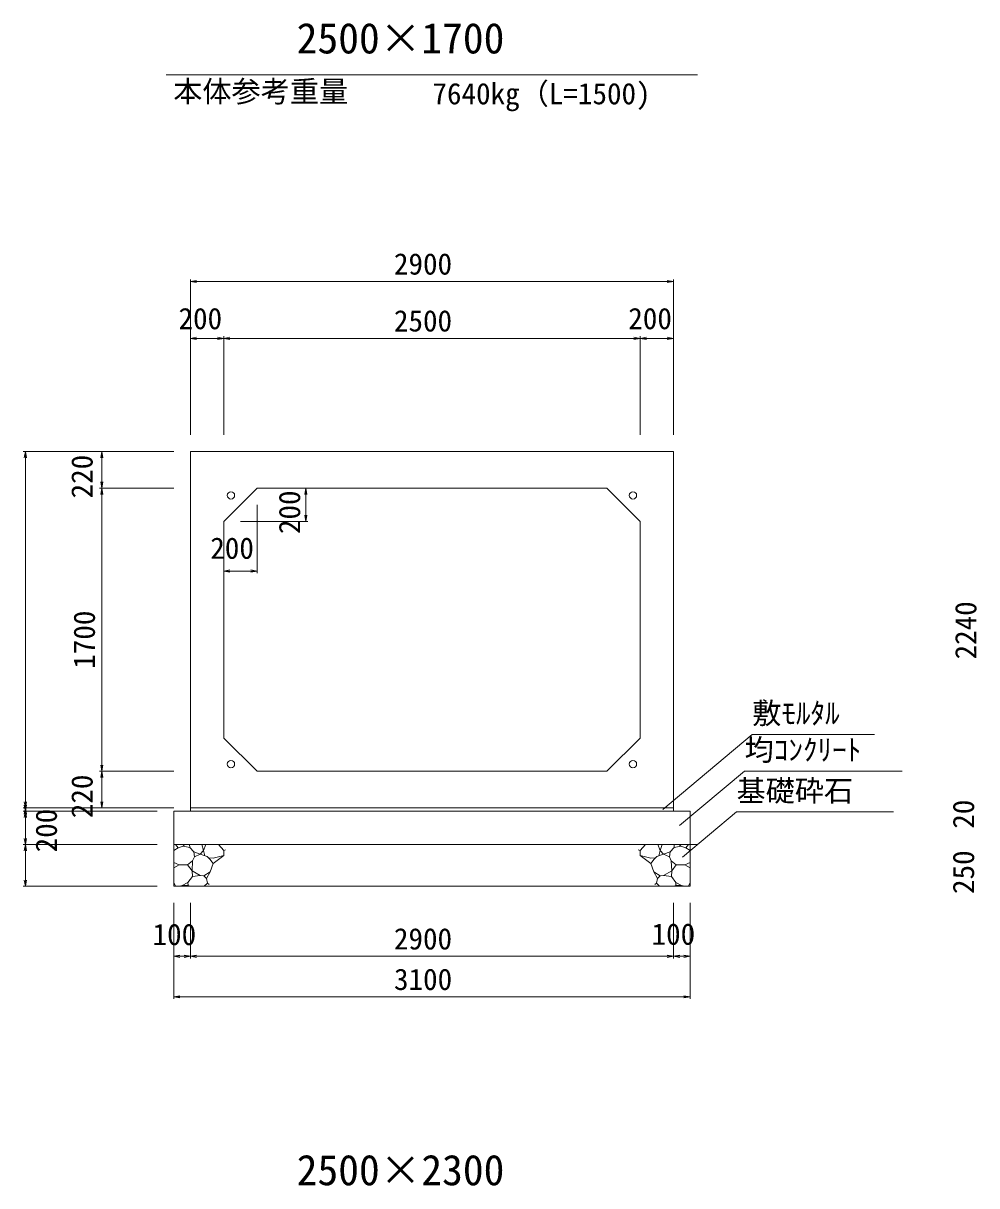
# Model space of a CAD drawing. Units: millimetres on the paper. Extents: x 0 to 841, y 0 to 594.
# Drawn here: x 176.6 to 291.1, y 297.2 to 436.7 of the extents above; entities that cross this region are included whole.
import ezdxf
from ezdxf.enums import TextEntityAlignment as Align

# ---------------------------------------------------------------- set-up
doc = ezdxf.new("R2010")
doc.units = ezdxf.units.MM
for name, color, linetype, lineweight in [('D-STR-DIM（寸法）', 7, 'Continuous', 18), ('D-STR-HTXT（旗揚げ）', 4, 'Continuous', 18), ('D-STR-STRn（構造物）', 5, 'Continuous', 18), ('D-STR（構造物外形線）', 1, 'Continuous', 18)]:
    doc.layers.add(name, color=color, linetype=linetype, lineweight=lineweight)
doc.layers.add('D-STR-TXT（文字）', color=7, linetype='Continuous')
doc.layers.add('D-TTL-FRAME（タイトル枠）', color=7, linetype='Continuous')
doc.styles.add('ＭＳ ゴシック', font='')
doc.styles.get('ＭＳ ゴシック').set_extended_font_data('MS Gothic')

msp = doc.modelspace()

# ---------------------------------------------------------------- linework, layer by layer
at = {"layer": 'D-STR-DIM（寸法）'}
for p, q in [((196.673, 387.32), (196.673, 405.994)), ((196.673, 405.744), (197.423, 405.869)), ((196.673, 405.744), (196.773, 405.744)), ((197.423, 405.619), (196.673, 405.744)), ((254.573, 405.744), (196.773, 405.744)), ((253.923, 405.869), (254.673, 405.744)), ((254.673, 405.744), (253.923, 405.619)), ((254.673, 405.744), (254.573, 405.744)), ((254.673, 387.32), (254.673, 405.994)), ((196.673, 387.32), (196.673, 399.161)), ((196.673, 398.911), (197.423, 399.036)), ((196.673, 398.911), (196.773, 398.911)), ((197.423, 398.786), (196.673, 398.911)), ((196.773, 398.911), (200.573, 398.911)), ((199.923, 399.036), (200.673, 398.911)), ((200.673, 398.911), (199.923, 398.786)), ((200.673, 398.911), (200.573, 398.911)), ((200.673, 387.32), (200.673, 399.161)), ((200.673, 387.32), (200.673, 399.161)), ((200.673, 398.911), (201.423, 399.036)), ((200.673, 398.911), (200.773, 398.911)), ((201.423, 398.786), (200.673, 398.911)), ((200.773, 398.911), (250.573, 398.911)), ((249.923, 399.036), (250.673, 398.911)), ((250.673, 398.911), (249.923, 398.786)), ((250.673, 398.911), (250.573, 398.911)), ((250.673, 387.32), (250.673, 399.161)), ((250.673, 387.32), (250.673, 399.161)), ((250.673, 398.911), (251.423, 399.036)), ((250.673, 398.911), (250.773, 398.911)), ((251.423, 398.786), (250.673, 398.911)), ((254.573, 398.911), (250.773, 398.911)), ((253.923, 399.036), (254.673, 398.911)), ((254.673, 398.911), (253.923, 398.786)), ((254.673, 398.911), (254.573, 398.911)), ((254.673, 387.32), (254.673, 399.161)), ((194.673, 385.32), (176.606, 385.32)), ((176.731, 384.57), (176.856, 385.32)), ((176.856, 385.32), (176.856, 385.22)), ((176.856, 385.32), (176.981, 384.57)), ((194.673, 385.32), (185.779, 385.32)), ((185.904, 384.57), (186.029, 385.32)), ((186.029, 385.32), (186.029, 385.22)), ((186.029, 385.32), (186.154, 384.57)), ((176.856, 385.22), (176.856, 342.62)), ((186.029, 385.22), (186.029, 381.02)), ((186.029, 380.92), (185.904, 381.67)), ((186.154, 381.67), (186.029, 380.92)), ((194.673, 380.92), (185.779, 380.92)), ((194.673, 380.92), (185.779, 380.92)), ((185.904, 380.17), (186.029, 380.92)), ((186.029, 380.92), (186.029, 381.02)), ((186.029, 380.92), (186.029, 380.82)), ((186.029, 380.92), (186.154, 380.17)), ((186.029, 347.02), (186.029, 380.82)), ((206.673, 380.92), (210.778, 380.92)), ((210.403, 380.17), (210.528, 380.92)), ((210.528, 380.92), (210.528, 380.82)), ((210.528, 380.92), (210.653, 380.17)), ((210.528, 377.02), (210.528, 380.82)), ((204.673, 378.92), (204.673, 370.721)), ((202.673, 376.92), (210.778, 376.92)), ((210.528, 376.92), (210.403, 377.67)), ((210.653, 377.67), (210.528, 376.92)), ((210.528, 376.92), (210.528, 377.02)), ((200.673, 374.92), (200.673, 370.721)), ((200.673, 370.971), (201.423, 371.096)), ((200.673, 370.971), (200.773, 370.971)), ((201.423, 370.846), (200.673, 370.971)), ((204.573, 370.971), (200.773, 370.971)), ((203.923, 371.096), (204.673, 370.971)), ((204.673, 370.971), (203.923, 370.846)), ((204.673, 370.971), (204.573, 370.971)), ((186.029, 346.92), (185.904, 347.67)), ((186.154, 347.67), (186.029, 346.92)), ((194.673, 346.92), (185.779, 346.92)), ((194.673, 346.92), (185.779, 346.92)), ((185.904, 346.17), (186.029, 346.92)), ((186.029, 346.92), (186.029, 347.02)), ((186.029, 346.92), (186.029, 346.82)), ((186.029, 346.92), (186.154, 346.17)), ((186.029, 342.62), (186.029, 346.82)), ((194.673, 342.52), (176.606, 342.52)), ((194.673, 342.52), (176.606, 342.52)), ((192.673, 342.12), (176.606, 342.12)), ((192.673, 342.12), (176.606, 342.12)), ((176.856, 342.52), (176.731, 343.27)), ((176.856, 342.12), (176.731, 342.87)), ((176.731, 341.77), (176.856, 342.52)), ((176.731, 341.37), (176.856, 342.12)), ((176.981, 343.27), (176.856, 342.52)), ((176.981, 342.87), (176.856, 342.12)), ((176.856, 342.52), (176.856, 342.62)), ((176.856, 342.52), (176.856, 342.42)), ((176.856, 342.52), (176.981, 341.77)), ((176.856, 342.42), (176.856, 342.22)), ((176.856, 342.12), (176.856, 342.22)), ((176.856, 342.12), (176.856, 342.02)), ((176.856, 342.12), (176.981, 341.37)), ((176.856, 342.02), (176.856, 338.22)), ((194.673, 342.52), (185.779, 342.52)), ((186.029, 342.52), (185.904, 343.27)), ((186.154, 343.27), (186.029, 342.52)), ((186.029, 342.52), (186.029, 342.62)), ((192.673, 338.12), (176.606, 338.12)), ((192.673, 338.12), (176.606, 338.12)), ((176.856, 338.12), (176.731, 338.87)), ((176.731, 337.37), (176.856, 338.12)), ((176.981, 338.87), (176.856, 338.12)), ((176.856, 338.12), (176.856, 338.22)), ((176.856, 338.12), (176.856, 338.02)), ((176.856, 338.12), (176.981, 337.37)), ((176.856, 338.02), (176.856, 333.22)), ((176.856, 333.12), (176.731, 333.87)), ((176.981, 333.87), (176.856, 333.12)), ((192.673, 333.12), (176.606, 333.12)), ((176.856, 333.12), (176.856, 333.22)), ((194.673, 331.12), (194.673, 319.593)), ((194.673, 331.12), (194.673, 324.457)), ((196.673, 331.12), (196.673, 324.457)), ((196.673, 331.12), (196.673, 324.457)), ((254.673, 331.12), (254.673, 324.457)), ((254.673, 331.12), (254.673, 324.457)), ((256.673, 331.12), (256.673, 324.457)), ((256.673, 331.12), (256.673, 319.593)), ((194.673, 324.707), (195.423, 324.832)), ((194.673, 324.707), (194.773, 324.707)), ((195.423, 324.582), (194.673, 324.707)), ((194.773, 324.707), (196.573, 324.707)), ((195.923, 324.832), (196.673, 324.707)), ((196.673, 324.707), (195.923, 324.582)), ((196.673, 324.707), (196.573, 324.707)), ((196.673, 324.707), (197.423, 324.832)), ((196.673, 324.707), (196.773, 324.707)), ((197.423, 324.582), (196.673, 324.707)), ((196.773, 324.707), (254.573, 324.707)), ((253.923, 324.832), (254.673, 324.707)), ((254.673, 324.707), (253.923, 324.582)), ((254.673, 324.707), (254.573, 324.707)), ((254.673, 324.707), (255.423, 324.832)), ((254.673, 324.707), (254.773, 324.707)), ((255.423, 324.582), (254.673, 324.707)), ((254.773, 324.707), (256.573, 324.707)), ((255.923, 324.832), (256.673, 324.707)), ((256.673, 324.707), (255.923, 324.582)), ((256.673, 324.707), (256.573, 324.707)), ((194.673, 319.843), (195.423, 319.968)), ((194.673, 319.843), (194.773, 319.843)), ((195.423, 319.718), (194.673, 319.843)), ((194.773, 319.843), (256.573, 319.843)), ((255.923, 319.968), (256.673, 319.843)), ((256.673, 319.843), (255.923, 319.718)), ((256.673, 319.843), (256.573, 319.843))]:
    msp.add_line(p, q, dxfattribs=at)
at = {"layer": 'D-STR-HTXT（旗揚げ）'}
for p, q in [((193.781, 430.57), (257.565, 430.57)), ((253.39, 342.331), (264.123, 351.349)), ((278.785, 351.349), (264.123, 351.349)), ((255.412, 340.397), (263.211, 346.949)), ((282.136, 346.949), (263.211, 346.949)), ((255.762, 336.602), (262.236, 342.041)), ((281.099, 342.041), (262.236, 342.041))]:
    msp.add_line(p, q, dxfattribs=at)
at = {"layer": 'D-STR-STRn（構造物）'}
for p, q in [((194.673, 342.12), (256.673, 342.12)), ((194.673, 342.12), (194.673, 333.12)), ((196.673, 342.52), (196.673, 342.12)), ((254.673, 342.52), (254.673, 342.12)), ((256.673, 342.12), (256.673, 333.12)), ((194.673, 338.12), (257.569, 338.12)), ((195.205, 337.725), (194.874, 338.12)), ((195.79, 337.913), (195.205, 337.725)), ((195.79, 337.913), (195.982, 338.12)), ((196.599, 337.783), (195.79, 337.913)), ((196.599, 337.783), (196.58, 338.12)), ((198.034, 338.12), (198.261, 337.402)), ((198.261, 337.402), (198.541, 338.12)), ((200.036, 338.12), (200.682, 337.399)), ((251.311, 338.12), (250.664, 337.399)), ((253.085, 337.402), (252.805, 338.12)), ((253.312, 338.12), (253.085, 337.402)), ((254.748, 337.783), (254.766, 338.12)), ((254.748, 337.783), (255.556, 337.913)), ((255.556, 337.913), (255.365, 338.12)), ((255.556, 337.913), (256.141, 337.725)), ((256.141, 337.725), (256.473, 338.12)), ((195.205, 337.725), (194.673, 337.411)), ((197.086, 337.252), (196.599, 337.783)), ((196.939, 336.16), (197.175, 336.632)), ((197.175, 336.632), (197.086, 337.252)), ((197.859, 336.986), (197.086, 337.252)), ((197.175, 336.632), (197.859, 336.986)), ((198.261, 337.402), (197.859, 336.986)), ((197.859, 336.986), (198.686, 336.68)), ((198.261, 337.402), (198.418, 336.779)), ((198.686, 336.68), (198.992, 336.389)), ((198.839, 336.534), (199.4, 336.48)), ((199.4, 336.48), (200.682, 336.808)), ((199.406, 335.838), (200.682, 336.808)), ((200.682, 337.399), (200.901, 337.509)), ((200.682, 337.399), (200.682, 336.808)), ((200.682, 336.808), (200.707, 336.803)), ((250.664, 337.399), (250.446, 337.509)), ((250.664, 336.808), (250.639, 336.803)), ((250.664, 337.399), (250.664, 336.808)), ((251.946, 336.48), (250.664, 336.808)), ((251.941, 335.838), (250.664, 336.808)), ((252.507, 336.534), (251.946, 336.48)), ((252.66, 336.68), (252.354, 336.389)), ((253.487, 336.986), (252.66, 336.68)), ((253.085, 337.402), (252.929, 336.779)), ((253.085, 337.402), (253.487, 336.986)), ((253.487, 336.986), (254.26, 337.252)), ((254.172, 336.632), (253.487, 336.986)), ((254.172, 336.632), (254.26, 337.252)), ((254.407, 336.16), (254.172, 336.632)), ((254.26, 337.252), (254.748, 337.783)), ((256.141, 337.725), (256.673, 337.411)), ((195.321, 335.71), (194.673, 335.983)), ((194.673, 335.342), (195.321, 335.71)), ((195.321, 335.71), (196.34, 335.693)), ((196.34, 335.693), (196.939, 336.16)), ((196.869, 334.96), (196.34, 335.693)), ((196.869, 334.96), (196.939, 336.16)), ((198.992, 336.389), (199.406, 335.838)), ((199.406, 335.838), (199.042, 334.867)), ((252.354, 336.389), (251.941, 335.838)), ((251.941, 335.838), (252.304, 334.867)), ((254.478, 334.96), (254.407, 336.16)), ((255.007, 335.693), (254.407, 336.16)), ((254.478, 334.96), (255.007, 335.693)), ((256.025, 335.71), (255.007, 335.693)), ((256.025, 335.71), (256.673, 335.983)), ((256.673, 335.342), (256.025, 335.71)), ((196.382, 333.586), (196.932, 334.283)), ((196.932, 334.283), (196.869, 334.96)), ((196.869, 334.96), (197.862, 334.422)), ((197.862, 334.422), (196.932, 334.283)), ((198.281, 334.39), (197.862, 334.422)), ((199.042, 334.867), (198.281, 334.39)), ((198.281, 334.39), (198.598, 334.066)), ((198.598, 334.066), (199.042, 334.867)), ((198.716, 333.496), (198.598, 334.066)), ((252.749, 334.066), (252.304, 334.867)), ((252.304, 334.867), (253.065, 334.39)), ((252.63, 333.496), (252.749, 334.066)), ((253.065, 334.39), (252.749, 334.066)), ((253.065, 334.39), (253.485, 334.422)), ((254.478, 334.96), (253.485, 334.422)), ((253.485, 334.422), (254.414, 334.283)), ((254.414, 334.283), (254.478, 334.96)), ((254.964, 333.586), (254.414, 334.283)), ((194.887, 333.12), (194.673, 333.565)), ((194.673, 333.12), (256.673, 333.12)), ((195.7, 333.212), (195.321, 333.12)), ((195.7, 333.212), (196.382, 333.586)), ((196.328, 333.235), (195.7, 333.212)), ((196.591, 333.12), (196.328, 333.235)), ((196.382, 333.586), (196.395, 333.237)), ((198.34, 333.12), (198.716, 333.496)), ((198.716, 333.496), (198.911, 333.315)), ((252.63, 333.496), (252.435, 333.315)), ((253.007, 333.12), (252.63, 333.496)), ((254.756, 333.12), (255.018, 333.235)), ((254.964, 333.586), (254.951, 333.237)), ((255.647, 333.212), (254.964, 333.586)), ((255.018, 333.235), (255.647, 333.212)), ((255.647, 333.212), (256.026, 333.12)), ((256.46, 333.12), (256.673, 333.565))]:
    msp.add_line(p, q, dxfattribs=at)
at = {"layer": 'D-STR（構造物外形線）'}
for p, q in [((196.673, 385.32), (254.673, 385.32)), ((196.673, 342.52), (196.673, 385.32)), ((254.673, 385.32), (254.673, 342.52)), ((200.673, 376.92), (204.673, 380.92)), ((204.673, 380.92), (246.673, 380.92)), ((246.673, 380.92), (250.673, 376.92)), ((200.673, 350.92), (200.673, 376.92)), ((250.673, 376.92), (250.673, 350.92)), ((204.673, 346.92), (200.673, 350.92)), ((250.673, 350.92), (246.673, 346.92)), ((246.673, 346.92), (204.673, 346.92)), ((254.673, 342.52), (196.673, 342.52))]:
    msp.add_line(p, q, dxfattribs=at)
for centre in [(201.542, 380.051), (249.805, 380.051), (201.542, 347.789), (249.805, 347.789)]:
    msp.add_circle(centre, 0.44, dxfattribs=at)

# ---------------------------------------------------------------- texts
at = {"layer": 'D-STR-TXT（文字）', "style": 'ＭＳ ゴシック'}
for s, height, p in [('2500×1700', 3.666, (209.43, 432.019)), ('本体参考重量', 2.566, (194.612, 426.503)), ('7640kg（L=1500)', 2.566, (225.732, 426.239)), ('敷ﾓﾙﾀﾙ', 2.566, (264.123, 351.849)), ('均ｺﾝｸﾘｰﾄ', 2.566, (263.211, 347.449)), ('基礎砕石', 2.566, (262.236, 342.541)), ('2500×2300', 3.666, (209.43, 296.117))]:
    msp.add_text(s, height=height, dxfattribs=at).set_placement(p, align=Align.BOTTOM_LEFT)
at = {"layer": 'D-TTL-FRAME（タイトル枠）', "style": 'ＭＳ ゴシック'}
for s, p in [('2900', (221.107, 405.794)), ('200', (195.244, 399.236)), ('2500', (221.107, 398.961)), ('200', (249.244, 399.236)), ('200', (199.059, 371.666)), ('100', (192.129, 325.282)), ('2900', (221.107, 324.757)), ('100', (252.039, 325.324)), ('3100', (221.116, 319.893))]:
    msp.add_text(s, height=2.566, dxfattribs=at).set_placement(p, align=Align.BOTTOM_LEFT)
for s, p in [('220', (185.704, 379.691)), ('200', (210.62, 375.41)), ('2240', (291.806, 360.354)), ('1700', (185.979, 359.238)), ('220', (185.704, 341.291)), ('200', (181.418, 337.191)), ('20', (291.531, 340.028)), ('250', (291.531, 332.191))]:
    msp.add_text(s, height=2.566, rotation=90, dxfattribs=at).set_placement(p, align=Align.BOTTOM_LEFT)

doc.saveas('drawing.dxf')
